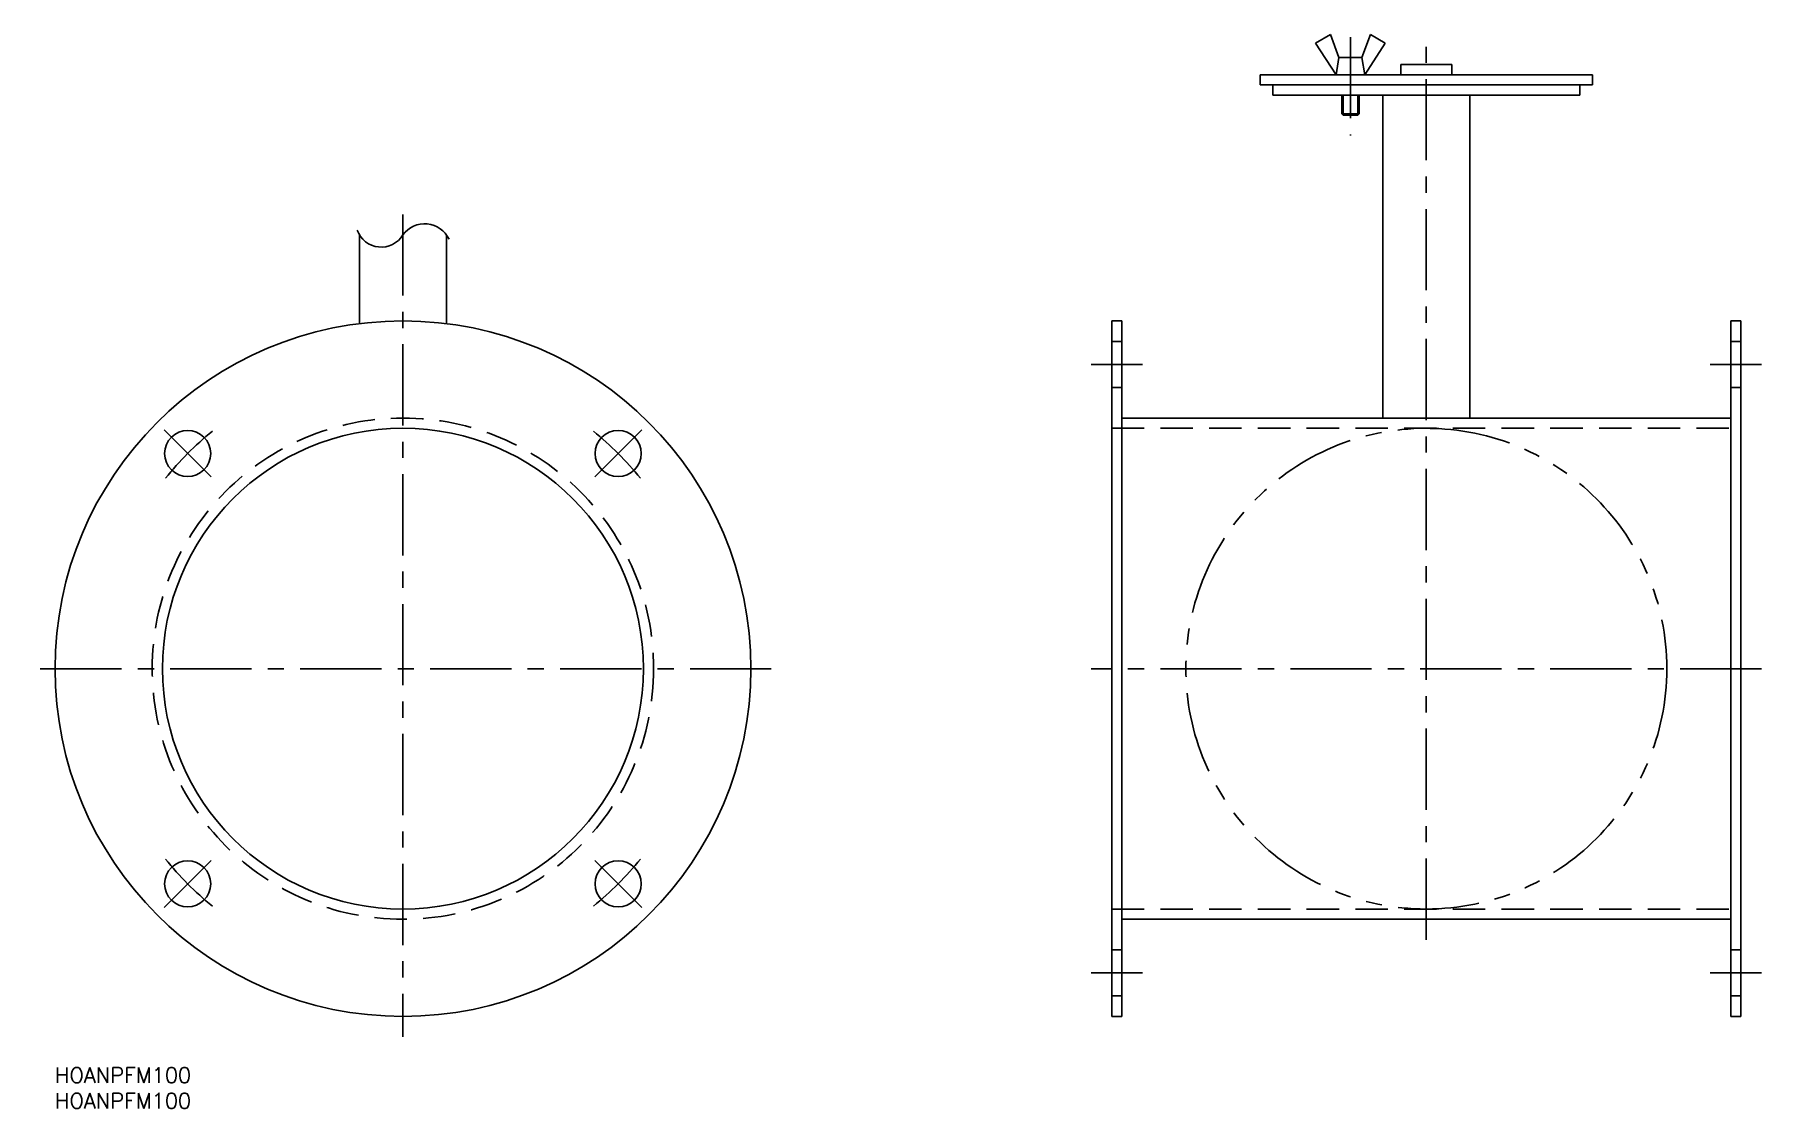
# Model space of a CAD drawing. Extents: x -4 to 334, y -8 to 202.
import ezdxf

# ---------------------------------------------------------------- set-up
doc = ezdxf.new("R2010")
doc.units = 0
doc.header["$LTSCALE"] = 0.5
for name, pattern in [('CENTER', [50.8, 31.75, -6.35, 6.35, -6.35]), ('DASHED', [19.05, 12.7, -6.35]), ('PHANTOM', [63.5, 31.75, -6.35, 6.35, -6.35, 6.35, -6.35])]:
    doc.linetypes.add(name, pattern=pattern)
for name, color, linetype in [('MSM_CENTER', 1, 'CENTER'), ('MSM_CONTINUOUS', 7, 'CONTINUOUS'), ('MSM_DASHED', 4, 'DASHED'), ('MSM_IMAGINARY', 6, 'PHANTOM'), ('MSM_NARROW', 5, 'CONTINUOUS'), ('MSM_PART_NUMBER', 7, 'CONTINUOUS')]:
    doc.layers.add(name, color=color, linetype=linetype)
doc.styles.get("Standard").update_dxf_attribs({"font": 'txt.shx', "height": 3, "bigfont": 'bigfont.shx'})

# ---------------------------------------------------------------- blocks, each defined once
blk = doc.blocks.new('*U2')
at = {"layer": 'MSM_PART_NUMBER'}
blk.add_text('HOANPFM100', height=3, dxfattribs=at).set_placement((0, -3))
blk = doc.blocks.new('*U3')
at = {"layer": 'MSM_PART_NUMBER'}
blk.add_text('HOANPFM100', height=3, dxfattribs=at).set_placement((0, -8))

msp = doc.modelspace()

# ---------------------------------------------------------------- linework, layer by layer
at = {"layer": 'MSM_CENTER'}
for p, q in [((253.2, 201.5), (253.2, 182.25)), ((268.03, 25), (268.03, 200.13)), ((68, 166.83), (68, 6)), ((202.53, 137.5), (212.53, 137.5)), ((333.53, 137.5), (323.53, 137.5)), ((30.52, 115.48), (21.33, 124.67)), ((105.48, 115.48), (114.67, 124.67)), ((140, 78), (-4, 78)), ((333.53, 78), (202.53, 78)), ((30.52, 40.52), (21.33, 31.33)), ((105.48, 40.52), (114.67, 31.33)), ((202.53, 18.5), (212.53, 18.5)), ((333.53, 18.5), (323.53, 18.5))]:
    msp.add_line(p, q, dxfattribs=at)
for start, end in [(128.7398, 141.2602), (38.7398, 51.2602), (218.7398, 231.2602), (308.7398, 321.2602)]:
    msp.add_arc((68, 78), 59.5, start, end, dxfattribs=at)
at = {"layer": 'MSM_CONTINUOUS'}
for p, q in [((249.31, 202), (246.39, 200.31)), ((246.39, 200.31), (250.38, 194.13)), ((250.95, 197.5), (249.31, 202)), ((255.45, 197.5), (257.09, 202)), ((260.01, 200.31), (256.01, 194.13)), ((257.09, 202), (260.01, 200.31)), ((250.38, 194.13), (250.95, 197.5)), ((255.45, 197.5), (250.95, 197.5)), ((255.45, 197.5), (256.01, 194.13)), ((263.03, 194.13), (263.03, 196.13)), ((273.03, 196.13), (263.03, 196.13)), ((273.03, 194.13), (273.03, 196.13)), ((300.53, 194.13), (235.53, 194.13)), ((235.53, 194.13), (235.53, 192.13)), ((300.53, 194.13), (300.53, 192.13)), ((300.53, 192.13), (235.53, 192.13)), ((238.03, 190.13), (238.03, 192.13)), ((298.03, 190.13), (238.03, 190.13)), ((251.51, 190.13), (251.51, 186.5)), ((254.88, 186.5), (254.88, 190.13)), ((259.53, 190.13), (259.53, 127)), ((276.53, 190.13), (276.53, 127)), ((298.03, 190.13), (298.03, 192.13)), ((251.51, 186.5), (254.88, 186.5)), ((251.76, 186.25), (251.51, 186.5)), ((251.76, 186.25), (254.63, 186.25)), ((254.63, 186.25), (254.88, 186.5)), ((59.5, 145.47), (59.5, 162.83)), ((76.5, 145.47), (76.5, 162.83)), ((208.53, 146), (206.53, 146)), ((206.53, 146), (206.53, 10)), ((208.53, 10), (208.53, 146)), ((327.53, 10), (327.53, 146)), ((327.53, 146), (329.53, 146)), ((329.53, 146), (329.53, 10)), ((208.53, 127), (327.53, 127)), ((208.53, 29), (327.53, 29)), ((206.53, 10), (208.53, 10)), ((329.53, 10), (327.53, 10))]:
    msp.add_line(p, q, dxfattribs=at)
for centre, radius in [((68, 78), 68), ((68, 78), 47), ((25.93, 120.07), 4.5), ((110.07, 120.07), 4.5), ((25.93, 35.93), 4.5), ((110.07, 35.93), 4.5)]:
    msp.add_circle(centre, radius, dxfattribs=at)
at = {"layer": 'MSM_DASHED'}
for p, q in [((206.53, 142), (208.53, 142)), ((329.53, 142), (327.53, 142)), ((206.53, 133), (208.53, 133)), ((329.53, 133), (327.53, 133)), ((206.53, 125), (329.53, 125)), ((206.53, 31), (329.53, 31)), ((206.53, 23), (208.53, 23)), ((329.53, 23), (327.53, 23)), ((206.53, 14), (208.53, 14)), ((329.53, 14), (327.53, 14))]:
    msp.add_line(p, q, dxfattribs=at)
msp.add_circle((68, 78), 49, dxfattribs=at)
at = {"layer": 'MSM_IMAGINARY'}
msp.add_circle((268.03, 78), 47, dxfattribs=at)
at = {"layer": 'MSM_NARROW'}
for p, q in [((251.76, 190.13), (251.76, 186.25)), ((254.63, 186.25), (254.63, 190.13))]:
    msp.add_line(p, q, dxfattribs=at)
for centre, radius, start, end in [((63.75, 165.39), 4.96, 199.4592, 328.9866), ((72.25, 159.7), 5.28, 25.5701, 143.5814)]:
    msp.add_arc(centre, radius, start, end, dxfattribs=at)

# ---------------------------------------------------------------- block references
at = {"layer": 'MSM_CONTINUOUS'}
for name in ['*U2', '*U3']:
    msp.add_blockref(name, (0, 0), dxfattribs=at)

doc.saveas('drawing.dxf')
